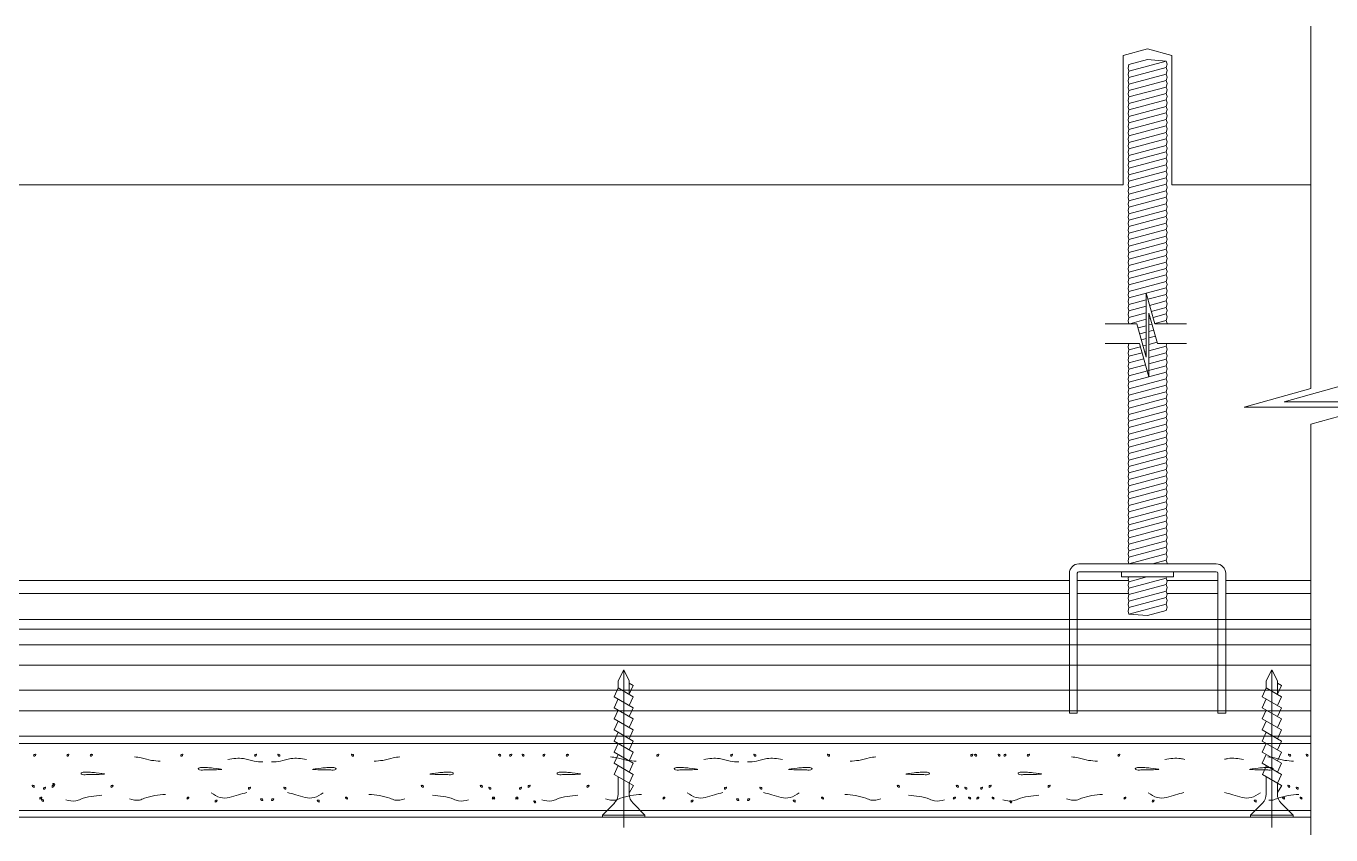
# Model space of a CAD drawing. Header units: millimetres. Extents: x 3383 to 4292, y 1469 to 1637.
# Drawn here: x 3484.3551 to 3484.5564, y 1569.9762 to 1570.101 of the extents above; entities that cross this region are included whole.
import ezdxf

# ---------------------------------------------------------------- set-up
doc = ezdxf.new("R2010")
doc.units = ezdxf.units.MM
doc.header["$LTSCALE"] = 0.0035
doc.layers.get('0').update_dxf_attribs({"lineweight": 5})

# ---------------------------------------------------------------- blocks, each defined once
blk = doc.blocks.new('PM25')
for p, q in [((0.3, 3.28), (0, 3.28)), ((0, 3.28), (0, -3.28)), ((2.14, 1.44), (0.3, 3.28)), ((0.3, 3.28), (0.3, -3.28)), ((22.74, 0), (-1.6, 0)), ((3.55, 0.86), (6.24, 0.86)), ((6.59, 1.46), (4.88, -1.5)), ((7.95, 0.84), (6.59, 1.46)), ((8.31, 1.48), (6.6, -1.49)), ((10.02, 1.48), (8.31, -1.49)), ((9.67, 0.86), (8.31, 1.48)), ((11.74, 1.48), (10.02, -1.49)), ((11.38, 0.86), (10.02, 1.48)), ((13.45, 1.48), (11.74, -1.49)), ((13.09, 0.86), (11.74, 1.48)), ((15.16, 1.48), (13.45, -1.49)), ((14.8, 0.86), (13.45, 1.48)), ((16.87, 1.48), (15.16, -1.49)), ((16.51, 0.86), (15.16, 1.48)), ((18.58, 1.48), (16.87, -1.49)), ((18.23, 0.86), (16.87, 1.48)), ((19.94, 0.86), (18.58, 1.48)), ((19.94, 0.86), (18.58, -1.49)), ((19.94, 0.86), (21.03, 0.86)), ((22.74, 0), (21.03, 0.86)), ((22.74, 0), (21.03, -0.86)), ((2.14, -1.44), (0.3, -3.28)), ((5.25, -0.86), (3.55, -0.86)), ((4.88, -1.52), (3.81, -0.88)), ((6.6, -1.49), (5.25, -0.86)), ((8.31, -1.49), (6.96, -0.86)), ((10.02, -1.49), (8.68, -0.86)), ((11.74, -1.49), (10.39, -0.86)), ((13.45, -1.49), (12.1, -0.86)), ((15.16, -1.49), (13.81, -0.86)), ((16.87, -1.49), (15.53, -0.86)), ((18.58, -1.49), (17.24, -0.86)), ((21.03, -0.86), (18.95, -0.86)), ((20.3, -1.49), (18.95, -0.86)), ((20.66, -0.86), (20.3, -1.49)), ((0.3, -3.28), (0, -3.28))]:
    blk.add_line(p, q)
for centre, start, end in [((3.55, 2.86), 225, 270), ((3.55, -2.86), 90, 135)]:
    blk.add_arc(centre, 2, start, end)

msp = doc.modelspace()

# ---------------------------------------------------------------- linework, layer by layer
for p, q in [((3484.55329, 1570.0451), (3484.55329, 1570.10102)), ((3484.52433, 1570.0965), (3484.52808, 1570.09751)), ((3484.52433, 1570.0965), (3484.52433, 1570.07652)), ((3484.53183, 1570.0965), (3484.52808, 1570.09751)), ((3484.53183, 1570.0965), (3484.53183, 1570.07652)), ((3484.52521, 1570.09508), (3484.52508, 1570.09455)), ((3484.52508, 1570.09455), (3484.52521, 1570.09408)), ((3484.52521, 1570.09508), (3484.52808, 1570.09585)), ((3484.52521, 1570.09408), (3484.53095, 1570.09562)), ((3484.52521, 1570.09308), (3484.53095, 1570.09462)), ((3484.53095, 1570.09562), (3484.52808, 1570.09585)), ((3484.53108, 1570.09516), (3484.53095, 1570.09562)), ((3484.53095, 1570.09462), (3484.53108, 1570.09516)), ((3484.53108, 1570.09416), (3484.53095, 1570.09462)), ((3484.52521, 1570.09408), (3484.52508, 1570.09355)), ((3484.52508, 1570.09355), (3484.52521, 1570.09308)), ((3484.52521, 1570.09308), (3484.52508, 1570.09255)), ((3484.52508, 1570.09255), (3484.52521, 1570.09208)), ((3484.52521, 1570.09208), (3484.53095, 1570.09362)), ((3484.52521, 1570.09108), (3484.53095, 1570.09262)), ((3484.53095, 1570.09362), (3484.53108, 1570.09416)), ((3484.53108, 1570.09316), (3484.53095, 1570.09362)), ((3484.53095, 1570.09262), (3484.53108, 1570.09316)), ((3484.53108, 1570.09216), (3484.53095, 1570.09262)), ((3484.52521, 1570.09208), (3484.52508, 1570.09155)), ((3484.52508, 1570.09155), (3484.52521, 1570.09108)), ((3484.52521, 1570.09108), (3484.52508, 1570.09055)), ((3484.52508, 1570.09055), (3484.52521, 1570.09008)), ((3484.52521, 1570.09008), (3484.53095, 1570.09162)), ((3484.52521, 1570.08908), (3484.53095, 1570.09062)), ((3484.53095, 1570.09162), (3484.53108, 1570.09216)), ((3484.53108, 1570.09116), (3484.53095, 1570.09162)), ((3484.53095, 1570.09062), (3484.53108, 1570.09116)), ((3484.53108, 1570.09016), (3484.53095, 1570.09062)), ((3484.52521, 1570.09008), (3484.52508, 1570.08955)), ((3484.52508, 1570.08955), (3484.52521, 1570.08908)), ((3484.52521, 1570.08908), (3484.52508, 1570.08855)), ((3484.52508, 1570.08855), (3484.52521, 1570.08808)), ((3484.52521, 1570.08808), (3484.53095, 1570.08962)), ((3484.52521, 1570.08708), (3484.53095, 1570.08862)), ((3484.53095, 1570.08962), (3484.53108, 1570.09016)), ((3484.53108, 1570.08916), (3484.53095, 1570.08962)), ((3484.53095, 1570.08862), (3484.53108, 1570.08916)), ((3484.53108, 1570.08816), (3484.53095, 1570.08862)), ((3484.52521, 1570.08808), (3484.52508, 1570.08755)), ((3484.52508, 1570.08755), (3484.52521, 1570.08708)), ((3484.52521, 1570.08708), (3484.52508, 1570.08655)), ((3484.52508, 1570.08655), (3484.52521, 1570.08608)), ((3484.52521, 1570.08608), (3484.53095, 1570.08762)), ((3484.52521, 1570.08508), (3484.53095, 1570.08662)), ((3484.53095, 1570.08762), (3484.53108, 1570.08816)), ((3484.53108, 1570.08716), (3484.53095, 1570.08762)), ((3484.53095, 1570.08662), (3484.53108, 1570.08716)), ((3484.53108, 1570.08616), (3484.53095, 1570.08662)), ((3484.52521, 1570.08608), (3484.52508, 1570.08555)), ((3484.52508, 1570.08555), (3484.52521, 1570.08508)), ((3484.52521, 1570.08508), (3484.52508, 1570.08455)), ((3484.52508, 1570.08455), (3484.52521, 1570.08408)), ((3484.52521, 1570.08408), (3484.53095, 1570.08562)), ((3484.52521, 1570.08308), (3484.53095, 1570.08462)), ((3484.53095, 1570.08562), (3484.53108, 1570.08616)), ((3484.53108, 1570.08516), (3484.53095, 1570.08562)), ((3484.53095, 1570.08462), (3484.53108, 1570.08516)), ((3484.53108, 1570.08416), (3484.53095, 1570.08462)), ((3484.52521, 1570.08408), (3484.52508, 1570.08355)), ((3484.52508, 1570.08355), (3484.52521, 1570.08308)), ((3484.52521, 1570.08308), (3484.52508, 1570.08255)), ((3484.52508, 1570.08255), (3484.52521, 1570.08208)), ((3484.52521, 1570.08208), (3484.53095, 1570.08362)), ((3484.52521, 1570.08108), (3484.53095, 1570.08262)), ((3484.53095, 1570.08362), (3484.53108, 1570.08416)), ((3484.53108, 1570.08316), (3484.53095, 1570.08362)), ((3484.53095, 1570.08262), (3484.53108, 1570.08316)), ((3484.53108, 1570.08216), (3484.53095, 1570.08262)), ((3484.52521, 1570.08208), (3484.52508, 1570.08155)), ((3484.52508, 1570.08155), (3484.52521, 1570.08108)), ((3484.52521, 1570.08108), (3484.52508, 1570.08055)), ((3484.52508, 1570.08055), (3484.52521, 1570.08008)), ((3484.52521, 1570.08008), (3484.53095, 1570.08162)), ((3484.52521, 1570.07908), (3484.53095, 1570.08062)), ((3484.53095, 1570.08162), (3484.53108, 1570.08216)), ((3484.53108, 1570.08116), (3484.53095, 1570.08162)), ((3484.53095, 1570.08062), (3484.53108, 1570.08116)), ((3484.53108, 1570.08016), (3484.53095, 1570.08062)), ((3484.52521, 1570.08008), (3484.52508, 1570.07955)), ((3484.52508, 1570.07955), (3484.52521, 1570.07908)), ((3484.52521, 1570.07908), (3484.52508, 1570.07855)), ((3484.52508, 1570.07855), (3484.52521, 1570.07808)), ((3484.52521, 1570.07808), (3484.53095, 1570.07962)), ((3484.52521, 1570.07708), (3484.53095, 1570.07862)), ((3484.53095, 1570.07962), (3484.53108, 1570.08016)), ((3484.53108, 1570.07916), (3484.53095, 1570.07962)), ((3484.53095, 1570.07862), (3484.53108, 1570.07916)), ((3484.53108, 1570.07816), (3484.53095, 1570.07862)), ((3484.52433, 1570.07652), (3484.33183, 1570.07652)), ((3484.52521, 1570.07808), (3484.52508, 1570.07755)), ((3484.52508, 1570.07755), (3484.52521, 1570.07708)), ((3484.52521, 1570.07708), (3484.52508, 1570.07655)), ((3484.52508, 1570.07655), (3484.52521, 1570.07608)), ((3484.52521, 1570.07608), (3484.53095, 1570.07762)), ((3484.52521, 1570.07508), (3484.53095, 1570.07662)), ((3484.53095, 1570.07762), (3484.53108, 1570.07816)), ((3484.53108, 1570.07716), (3484.53095, 1570.07762)), ((3484.53095, 1570.07662), (3484.53108, 1570.07716)), ((3484.53108, 1570.07616), (3484.53095, 1570.07662)), ((3484.55329, 1570.07652), (3484.53183, 1570.07652)), ((3484.52521, 1570.07608), (3484.52508, 1570.07555)), ((3484.52508, 1570.07555), (3484.52521, 1570.07508)), ((3484.52521, 1570.07508), (3484.52508, 1570.07455)), ((3484.52508, 1570.07455), (3484.52521, 1570.07408)), ((3484.52521, 1570.07408), (3484.53095, 1570.07562)), ((3484.52521, 1570.07308), (3484.53095, 1570.07462)), ((3484.53095, 1570.07562), (3484.53108, 1570.07616)), ((3484.53108, 1570.07516), (3484.53095, 1570.07562)), ((3484.53095, 1570.07462), (3484.53108, 1570.07516)), ((3484.53108, 1570.07416), (3484.53095, 1570.07462)), ((3484.52521, 1570.07408), (3484.52508, 1570.07355)), ((3484.52508, 1570.07355), (3484.52521, 1570.07308)), ((3484.52521, 1570.07308), (3484.52508, 1570.07255)), ((3484.52508, 1570.07255), (3484.52521, 1570.07208)), ((3484.52521, 1570.07208), (3484.53095, 1570.07362)), ((3484.52521, 1570.07108), (3484.53095, 1570.07262)), ((3484.53095, 1570.07362), (3484.53108, 1570.07416)), ((3484.53108, 1570.07316), (3484.53095, 1570.07362)), ((3484.53095, 1570.07262), (3484.53108, 1570.07316)), ((3484.53108, 1570.07216), (3484.53095, 1570.07262)), ((3484.53095, 1570.07162), (3484.53108, 1570.07216)), ((3484.52521, 1570.07208), (3484.52508, 1570.07155)), ((3484.52508, 1570.07155), (3484.52521, 1570.07108)), ((3484.52521, 1570.07108), (3484.52508, 1570.07055)), ((3484.52508, 1570.07055), (3484.52521, 1570.07008)), ((3484.52521, 1570.07008), (3484.53095, 1570.07162)), ((3484.52521, 1570.06908), (3484.53095, 1570.07062)), ((3484.53108, 1570.07116), (3484.53095, 1570.07162)), ((3484.53095, 1570.07062), (3484.53108, 1570.07116)), ((3484.53108, 1570.07016), (3484.53095, 1570.07062)), ((3484.53095, 1570.06962), (3484.53108, 1570.07016)), ((3484.52521, 1570.07008), (3484.52508, 1570.06955)), ((3484.52508, 1570.06955), (3484.52521, 1570.06908)), ((3484.52521, 1570.06908), (3484.52508, 1570.06855)), ((3484.52508, 1570.06855), (3484.52521, 1570.06808)), ((3484.52521, 1570.06808), (3484.53095, 1570.06962)), ((3484.52521, 1570.06708), (3484.53095, 1570.06862)), ((3484.53108, 1570.06916), (3484.53095, 1570.06962)), ((3484.53095, 1570.06862), (3484.53108, 1570.06916)), ((3484.53108, 1570.06816), (3484.53095, 1570.06862)), ((3484.53095, 1570.06762), (3484.53108, 1570.06816)), ((3484.52521, 1570.06808), (3484.52508, 1570.06755)), ((3484.52508, 1570.06755), (3484.52521, 1570.06708)), ((3484.52521, 1570.06708), (3484.52508, 1570.06655)), ((3484.52508, 1570.06655), (3484.52521, 1570.06608)), ((3484.52521, 1570.06608), (3484.53095, 1570.06762)), ((3484.52521, 1570.06508), (3484.53095, 1570.06662)), ((3484.53108, 1570.06716), (3484.53095, 1570.06762)), ((3484.53095, 1570.06662), (3484.53108, 1570.06716)), ((3484.53108, 1570.06616), (3484.53095, 1570.06662)), ((3484.53095, 1570.06562), (3484.53108, 1570.06616)), ((3484.52521, 1570.06608), (3484.52508, 1570.06555)), ((3484.52508, 1570.06555), (3484.52521, 1570.06508)), ((3484.52521, 1570.06508), (3484.52508, 1570.06455)), ((3484.52508, 1570.06455), (3484.52521, 1570.06408)), ((3484.52521, 1570.06408), (3484.53095, 1570.06562)), ((3484.52521, 1570.06308), (3484.53095, 1570.06462)), ((3484.53108, 1570.06516), (3484.53095, 1570.06562)), ((3484.53095, 1570.06462), (3484.53108, 1570.06516)), ((3484.53108, 1570.06416), (3484.53095, 1570.06462)), ((3484.53095, 1570.06362), (3484.53108, 1570.06416)), ((3484.52521, 1570.06408), (3484.52508, 1570.06355)), ((3484.52508, 1570.06355), (3484.52521, 1570.06308)), ((3484.52521, 1570.06308), (3484.52508, 1570.06255)), ((3484.52508, 1570.06255), (3484.52521, 1570.06208)), ((3484.52521, 1570.06208), (3484.53095, 1570.06362)), ((3484.52521, 1570.06108), (3484.53095, 1570.06262)), ((3484.53108, 1570.06316), (3484.53095, 1570.06362)), ((3484.53095, 1570.06262), (3484.53108, 1570.06316)), ((3484.53108, 1570.06216), (3484.53095, 1570.06262)), ((3484.53095, 1570.06162), (3484.53108, 1570.06216)), ((3484.52521, 1570.06208), (3484.52508, 1570.06155)), ((3484.52508, 1570.06155), (3484.52521, 1570.06108)), ((3484.52521, 1570.06108), (3484.52508, 1570.06055)), ((3484.52508, 1570.06055), (3484.52521, 1570.06008)), ((3484.52521, 1570.06008), (3484.52508, 1570.05955)), ((3484.52521, 1570.06008), (3484.53095, 1570.06162)), ((3484.52521, 1570.05908), (3484.53095, 1570.06062)), ((3484.53108, 1570.06116), (3484.53095, 1570.06162)), ((3484.53095, 1570.06062), (3484.53108, 1570.06116)), ((3484.53108, 1570.06016), (3484.53095, 1570.06062)), ((3484.53095, 1570.05962), (3484.53108, 1570.06016)), ((3484.52508, 1570.05955), (3484.52521, 1570.05908)), ((3484.52521, 1570.05908), (3484.52508, 1570.05855)), ((3484.52508, 1570.05855), (3484.52521, 1570.05808)), ((3484.52521, 1570.05808), (3484.52508, 1570.05755)), ((3484.52521, 1570.05808), (3484.52788, 1570.0588)), ((3484.52788, 1570.04996), (3484.52788, 1570.05982)), ((3484.52788, 1570.05982), (3484.52919, 1570.05511)), ((3484.52814, 1570.05887), (3484.53095, 1570.05962)), ((3484.5284, 1570.05794), (3484.53095, 1570.05862)), ((3484.53108, 1570.05916), (3484.53095, 1570.05962)), ((3484.53095, 1570.05862), (3484.53108, 1570.05916)), ((3484.53108, 1570.05816), (3484.53095, 1570.05862)), ((3484.53095, 1570.05762), (3484.53108, 1570.05816)), ((3484.52508, 1570.05755), (3484.52521, 1570.05708)), ((3484.52521, 1570.05708), (3484.52508, 1570.05655)), ((3484.52508, 1570.05655), (3484.52521, 1570.05608)), ((3484.52521, 1570.05608), (3484.52508, 1570.05555)), ((3484.52521, 1570.05708), (3484.52788, 1570.0578)), ((3484.52521, 1570.05608), (3484.52788, 1570.0568)), ((3484.52828, 1570.04689), (3484.52828, 1570.05675)), ((3484.52828, 1570.05675), (3484.5296, 1570.05204)), ((3484.52866, 1570.05701), (3484.53095, 1570.05762)), ((3484.52892, 1570.05608), (3484.53095, 1570.05662)), ((3484.53108, 1570.05716), (3484.53095, 1570.05762)), ((3484.53095, 1570.05662), (3484.53108, 1570.05716)), ((3484.53108, 1570.05616), (3484.53095, 1570.05662)), ((3484.53095, 1570.05562), (3484.53108, 1570.05616)), ((3484.52644, 1570.05511), (3484.52152, 1570.05511)), ((3484.52508, 1570.05555), (3484.5252, 1570.05511)), ((3484.52532, 1570.05511), (3484.52788, 1570.0558)), ((3484.52644, 1570.05511), (3484.52788, 1570.04996)), ((3484.52662, 1570.05446), (3484.52788, 1570.0548)), ((3484.52828, 1570.05591), (3484.5285, 1570.05597)), ((3484.52828, 1570.05491), (3484.52876, 1570.05504)), ((3484.52828, 1570.05391), (3484.52902, 1570.0541)), ((3484.52918, 1570.05515), (3484.53095, 1570.05562)), ((3484.53411, 1570.05511), (3484.52919, 1570.05511)), ((3484.53108, 1570.05516), (3484.53095, 1570.05562)), ((3484.53107, 1570.05511), (3484.53108, 1570.05516)), ((3484.52684, 1570.05204), (3484.52152, 1570.05204)), ((3484.5252, 1570.05204), (3484.52508, 1570.05155)), ((3484.52684, 1570.05204), (3484.52828, 1570.04689)), ((3484.52688, 1570.05353), (3484.52788, 1570.0538)), ((3484.52714, 1570.0526), (3484.52788, 1570.0528)), ((3484.52828, 1570.05291), (3484.52928, 1570.05317)), ((3484.52828, 1570.05191), (3484.52954, 1570.05224)), ((3484.53411, 1570.05204), (3484.5296, 1570.05204)), ((3484.53095, 1570.05162), (3484.53105, 1570.05204)), ((3484.52508, 1570.05155), (3484.52521, 1570.05108)), ((3484.52521, 1570.05108), (3484.52508, 1570.05055)), ((3484.52508, 1570.05055), (3484.52521, 1570.05008)), ((3484.52521, 1570.05008), (3484.52508, 1570.04955)), ((3484.52521, 1570.05108), (3484.52698, 1570.05156)), ((3484.52521, 1570.05008), (3484.52724, 1570.05063)), ((3484.5274, 1570.05167), (3484.52788, 1570.0518)), ((3484.52766, 1570.05074), (3484.52788, 1570.0508)), ((3484.52828, 1570.05091), (3484.53095, 1570.05162)), ((3484.52828, 1570.04991), (3484.53095, 1570.05062)), ((3484.53108, 1570.05116), (3484.53095, 1570.05162)), ((3484.53095, 1570.05062), (3484.53108, 1570.05116)), ((3484.53108, 1570.05016), (3484.53095, 1570.05062)), ((3484.53095, 1570.04962), (3484.53108, 1570.05016)), ((3484.52508, 1570.04955), (3484.52521, 1570.04908)), ((3484.52521, 1570.04908), (3484.52508, 1570.04855)), ((3484.52508, 1570.04855), (3484.52521, 1570.04808)), ((3484.52521, 1570.04808), (3484.52508, 1570.04755)), ((3484.52521, 1570.04908), (3484.5275, 1570.0497)), ((3484.52521, 1570.04808), (3484.52776, 1570.04877)), ((3484.52521, 1570.04708), (3484.53095, 1570.04862)), ((3484.52828, 1570.04891), (3484.53095, 1570.04962)), ((3484.53108, 1570.04916), (3484.53095, 1570.04962)), ((3484.53095, 1570.04862), (3484.53108, 1570.04916)), ((3484.53108, 1570.04816), (3484.53095, 1570.04862)), ((3484.53095, 1570.04762), (3484.53108, 1570.04816)), ((3484.52508, 1570.04755), (3484.52521, 1570.04708)), ((3484.52521, 1570.04708), (3484.52508, 1570.04655)), ((3484.52508, 1570.04655), (3484.52521, 1570.04608)), ((3484.52521, 1570.04608), (3484.52508, 1570.04555)), ((3484.52521, 1570.04608), (3484.53095, 1570.04762)), ((3484.52521, 1570.04508), (3484.53095, 1570.04662)), ((3484.53108, 1570.04716), (3484.53095, 1570.04762)), ((3484.53095, 1570.04662), (3484.53108, 1570.04716)), ((3484.53108, 1570.04616), (3484.53095, 1570.04662)), ((3484.53095, 1570.04562), (3484.53108, 1570.04616)), ((3484.52508, 1570.04555), (3484.52521, 1570.04508)), ((3484.52521, 1570.04508), (3484.52508, 1570.04455)), ((3484.52508, 1570.04455), (3484.52521, 1570.04408)), ((3484.52521, 1570.04408), (3484.52508, 1570.04355)), ((3484.52521, 1570.04408), (3484.53095, 1570.04562)), ((3484.52521, 1570.04308), (3484.53095, 1570.04462)), ((3484.53108, 1570.04516), (3484.53095, 1570.04562)), ((3484.53095, 1570.04462), (3484.53108, 1570.04516)), ((3484.53108, 1570.04416), (3484.53095, 1570.04462)), ((3484.53095, 1570.04362), (3484.53108, 1570.04416)), ((3484.55329, 1570.0451), (3484.54299, 1570.04222)), ((3484.55944, 1570.04592), (3484.54914, 1570.04303)), ((3484.52508, 1570.04355), (3484.52521, 1570.04308)), ((3484.52521, 1570.04308), (3484.52508, 1570.04255)), ((3484.52508, 1570.04255), (3484.52521, 1570.04208)), ((3484.52521, 1570.04208), (3484.52508, 1570.04155)), ((3484.52521, 1570.04208), (3484.53095, 1570.04362)), ((3484.52521, 1570.04108), (3484.53095, 1570.04262)), ((3484.53108, 1570.04316), (3484.53095, 1570.04362)), ((3484.53095, 1570.04262), (3484.53108, 1570.04316)), ((3484.53108, 1570.04216), (3484.53095, 1570.04262)), ((3484.53095, 1570.04162), (3484.53108, 1570.04216)), ((3484.54299, 1570.04222), (3484.56271, 1570.04222)), ((3484.54914, 1570.04303), (3484.56886, 1570.04303)), ((3484.56271, 1570.04222), (3484.55329, 1570.03959)), ((3484.52508, 1570.04155), (3484.52521, 1570.04108)), ((3484.52521, 1570.04108), (3484.52508, 1570.04055)), ((3484.52508, 1570.04055), (3484.52521, 1570.04008)), ((3484.52521, 1570.04008), (3484.52508, 1570.03955)), ((3484.52521, 1570.04008), (3484.53095, 1570.04162)), ((3484.52521, 1570.03908), (3484.53095, 1570.04062)), ((3484.53108, 1570.04116), (3484.53095, 1570.04162)), ((3484.53095, 1570.04062), (3484.53108, 1570.04116)), ((3484.53108, 1570.04016), (3484.53095, 1570.04062)), ((3484.53095, 1570.03962), (3484.53108, 1570.04016)), ((3484.52508, 1570.03955), (3484.52521, 1570.03908)), ((3484.52521, 1570.03908), (3484.52508, 1570.03855)), ((3484.52508, 1570.03855), (3484.52521, 1570.03808)), ((3484.52521, 1570.03808), (3484.52508, 1570.03755)), ((3484.52521, 1570.03808), (3484.53095, 1570.03962)), ((3484.52521, 1570.03708), (3484.53095, 1570.03862)), ((3484.53108, 1570.03916), (3484.53095, 1570.03962)), ((3484.53095, 1570.03862), (3484.53108, 1570.03916)), ((3484.53108, 1570.03816), (3484.53095, 1570.03862)), ((3484.53095, 1570.03762), (3484.53108, 1570.03816)), ((3484.55329, 1569.97625), (3484.55329, 1570.03959)), ((3484.52508, 1570.03755), (3484.52521, 1570.03708)), ((3484.52521, 1570.03708), (3484.52508, 1570.03655)), ((3484.52508, 1570.03655), (3484.52521, 1570.03608)), ((3484.52521, 1570.03608), (3484.52508, 1570.03555)), ((3484.52521, 1570.03608), (3484.53095, 1570.03762)), ((3484.52521, 1570.03508), (3484.53095, 1570.03662)), ((3484.53108, 1570.03716), (3484.53095, 1570.03762)), ((3484.53095, 1570.03662), (3484.53108, 1570.03716)), ((3484.53108, 1570.03616), (3484.53095, 1570.03662)), ((3484.53095, 1570.03562), (3484.53108, 1570.03616)), ((3484.52508, 1570.03555), (3484.52521, 1570.03508)), ((3484.52521, 1570.03508), (3484.52508, 1570.03455)), ((3484.52508, 1570.03455), (3484.52521, 1570.03408)), ((3484.52521, 1570.03408), (3484.52508, 1570.03355)), ((3484.52521, 1570.03408), (3484.53095, 1570.03562)), ((3484.52521, 1570.03308), (3484.53095, 1570.03462)), ((3484.53108, 1570.03516), (3484.53095, 1570.03562)), ((3484.53095, 1570.03462), (3484.53108, 1570.03516)), ((3484.53108, 1570.03416), (3484.53095, 1570.03462)), ((3484.53095, 1570.03362), (3484.53108, 1570.03416)), ((3484.52508, 1570.03355), (3484.52521, 1570.03308)), ((3484.52521, 1570.03308), (3484.52508, 1570.03255)), ((3484.52508, 1570.03255), (3484.52521, 1570.03208)), ((3484.52521, 1570.03208), (3484.52508, 1570.03155)), ((3484.52521, 1570.03208), (3484.53095, 1570.03362)), ((3484.52521, 1570.03108), (3484.53095, 1570.03262)), ((3484.53108, 1570.03316), (3484.53095, 1570.03362)), ((3484.53095, 1570.03262), (3484.53108, 1570.03316)), ((3484.53108, 1570.03216), (3484.53095, 1570.03262)), ((3484.53095, 1570.03162), (3484.53108, 1570.03216)), ((3484.52508, 1570.03155), (3484.52521, 1570.03108)), ((3484.52521, 1570.03108), (3484.52508, 1570.03055)), ((3484.52508, 1570.03055), (3484.52521, 1570.03008)), ((3484.52521, 1570.03008), (3484.52508, 1570.02955)), ((3484.52521, 1570.03008), (3484.53095, 1570.03162)), ((3484.52521, 1570.02908), (3484.53095, 1570.03062)), ((3484.53108, 1570.03116), (3484.53095, 1570.03162)), ((3484.53095, 1570.03062), (3484.53108, 1570.03116)), ((3484.53108, 1570.03016), (3484.53095, 1570.03062)), ((3484.53095, 1570.02962), (3484.53108, 1570.03016)), ((3484.52508, 1570.02955), (3484.52521, 1570.02908)), ((3484.52521, 1570.02908), (3484.52508, 1570.02855)), ((3484.52508, 1570.02855), (3484.52521, 1570.02808)), ((3484.52521, 1570.02808), (3484.52508, 1570.02755)), ((3484.52521, 1570.02808), (3484.53095, 1570.02962)), ((3484.52521, 1570.02708), (3484.53095, 1570.02862)), ((3484.53108, 1570.02916), (3484.53095, 1570.02962)), ((3484.53095, 1570.02862), (3484.53108, 1570.02916)), ((3484.53108, 1570.02816), (3484.53095, 1570.02862)), ((3484.53095, 1570.02762), (3484.53108, 1570.02816)), ((3484.52508, 1570.02755), (3484.52521, 1570.02708)), ((3484.52521, 1570.02708), (3484.52508, 1570.02655)), ((3484.52508, 1570.02655), (3484.52521, 1570.02608)), ((3484.52521, 1570.02608), (3484.52508, 1570.02555)), ((3484.52521, 1570.02608), (3484.53095, 1570.02762)), ((3484.52521, 1570.02508), (3484.53095, 1570.02662)), ((3484.53108, 1570.02716), (3484.53095, 1570.02762)), ((3484.53095, 1570.02662), (3484.53108, 1570.02716)), ((3484.53108, 1570.02616), (3484.53095, 1570.02662)), ((3484.53095, 1570.02562), (3484.53108, 1570.02616)), ((3484.52508, 1570.02555), (3484.52521, 1570.02508)), ((3484.52521, 1570.02508), (3484.52508, 1570.02455)), ((3484.52508, 1570.02455), (3484.52521, 1570.02408)), ((3484.52521, 1570.02408), (3484.52508, 1570.02355)), ((3484.52521, 1570.02408), (3484.53095, 1570.02562)), ((3484.52521, 1570.02308), (3484.53095, 1570.02462)), ((3484.53108, 1570.02516), (3484.53095, 1570.02562)), ((3484.53095, 1570.02462), (3484.53108, 1570.02516)), ((3484.53108, 1570.02416), (3484.53095, 1570.02462)), ((3484.53095, 1570.02362), (3484.53108, 1570.02416)), ((3484.52508, 1570.02355), (3484.52521, 1570.02308)), ((3484.52521, 1570.02308), (3484.52508, 1570.02255)), ((3484.52508, 1570.02255), (3484.52521, 1570.02208)), ((3484.52521, 1570.02208), (3484.52508, 1570.02155)), ((3484.52521, 1570.02208), (3484.53095, 1570.02362)), ((3484.52521, 1570.02108), (3484.53095, 1570.02262)), ((3484.53108, 1570.02316), (3484.53095, 1570.02362)), ((3484.53095, 1570.02262), (3484.53108, 1570.02316)), ((3484.53108, 1570.02216), (3484.53095, 1570.02262)), ((3484.53095, 1570.02162), (3484.53108, 1570.02216)), ((3484.52508, 1570.02155), (3484.52521, 1570.02108)), ((3484.52521, 1570.02108), (3484.52508, 1570.02055)), ((3484.52508, 1570.02055), (3484.52521, 1570.02008)), ((3484.52521, 1570.02008), (3484.52508, 1570.01955)), ((3484.52521, 1570.02008), (3484.53095, 1570.02162)), ((3484.52521, 1570.01908), (3484.53095, 1570.02062)), ((3484.53108, 1570.02116), (3484.53095, 1570.02162)), ((3484.53095, 1570.02062), (3484.53108, 1570.02116)), ((3484.53108, 1570.02016), (3484.53095, 1570.02062)), ((3484.53095, 1570.01962), (3484.53108, 1570.02016)), ((3484.53868, 1570.01805), (3484.51748, 1570.01805)), ((3484.52508, 1570.01955), (3484.52521, 1570.01908)), ((3484.52521, 1570.01908), (3484.52508, 1570.01855)), ((3484.52508, 1570.01855), (3484.52521, 1570.01808)), ((3484.52521, 1570.01808), (3484.5252, 1570.01805)), ((3484.52521, 1570.01808), (3484.53095, 1570.01962)), ((3484.52883, 1570.01805), (3484.53095, 1570.01862)), ((3484.53108, 1570.01916), (3484.53095, 1570.01962)), ((3484.53095, 1570.01862), (3484.53108, 1570.01916)), ((3484.53108, 1570.01816), (3484.53095, 1570.01862)), ((3484.53106, 1570.01805), (3484.53108, 1570.01816)), ((3484.51603, 1570.0166), (3484.51603, 1570.00949)), ((3484.51723, 1570.00949), (3484.51723, 1570.0166)), ((3484.51748, 1570.01685), (3484.53868, 1570.01685)), ((3484.52408, 1570.01685), (3484.52408, 1570.01605)), ((3484.52515, 1570.01605), (3484.52508, 1570.01578)), ((3484.52797, 1570.01605), (3484.52521, 1570.01531)), ((3484.53095, 1570.01585), (3484.52521, 1570.01431)), ((3484.53095, 1570.01585), (3484.531, 1570.01605)), ((3484.53108, 1570.01539), (3484.53095, 1570.01585)), ((3484.53208, 1570.01685), (3484.53208, 1570.01605)), ((3484.53893, 1570.0166), (3484.53893, 1570.00949)), ((3484.54013, 1570.00949), (3484.54013, 1570.0166)), ((3484.34013, 1570.01549), (3484.51603, 1570.01549)), ((3484.51723, 1570.01549), (3484.52516, 1570.01549)), ((3484.52508, 1570.01578), (3484.52521, 1570.01531)), ((3484.52521, 1570.01531), (3484.52508, 1570.01478)), ((3484.52508, 1570.01478), (3484.52521, 1570.01431)), ((3484.52521, 1570.01431), (3484.52508, 1570.01378)), ((3484.52508, 1570.01378), (3484.52521, 1570.01331)), ((3484.53095, 1570.01485), (3484.52521, 1570.01331)), ((3484.53095, 1570.01385), (3484.52521, 1570.01231)), ((3484.53095, 1570.01485), (3484.53108, 1570.01539)), ((3484.53108, 1570.01439), (3484.53095, 1570.01485)), ((3484.53095, 1570.01385), (3484.53108, 1570.01439)), ((3484.53108, 1570.01339), (3484.53095, 1570.01385)), ((3484.53105, 1570.01549), (3484.53893, 1570.01549)), ((3484.54013, 1570.01549), (3484.55329, 1570.01549)), ((3484.34013, 1570.01349), (3484.51603, 1570.01349)), ((3484.51723, 1570.01349), (3484.52516, 1570.01349)), ((3484.52521, 1570.01331), (3484.52508, 1570.01278)), ((3484.52508, 1570.01278), (3484.52521, 1570.01231)), ((3484.52521, 1570.01231), (3484.52508, 1570.01178)), ((3484.52508, 1570.01178), (3484.52521, 1570.01131)), ((3484.53095, 1570.01285), (3484.52521, 1570.01131)), ((3484.53095, 1570.01185), (3484.52521, 1570.01031)), ((3484.53095, 1570.01285), (3484.53108, 1570.01339)), ((3484.53108, 1570.01239), (3484.53095, 1570.01285)), ((3484.53095, 1570.01185), (3484.53108, 1570.01239)), ((3484.53108, 1570.01139), (3484.53095, 1570.01185)), ((3484.53105, 1570.01349), (3484.53893, 1570.01349)), ((3484.54013, 1570.01349), (3484.55329, 1570.01349)), ((3484.52521, 1570.01131), (3484.52508, 1570.01078)), ((3484.52508, 1570.01078), (3484.52521, 1570.01031)), ((3484.52521, 1570.01031), (3484.52808, 1570.01008)), ((3484.53095, 1570.01085), (3484.52808, 1570.01008)), ((3484.53095, 1570.01085), (3484.53108, 1570.01139)), ((3484.55329, 1570.00949), (3484.26732, 1570.00949)), ((3484.26732, 1570.00796), (3484.55329, 1570.00796)), ((3484.51603, 1570.00949), (3484.51603, 1569.99505)), ((3484.51723, 1569.99505), (3484.51723, 1570.00949)), ((3484.53893, 1570.00949), (3484.53893, 1569.99505)), ((3484.54013, 1569.99505), (3484.54013, 1570.00949)), ((3484.26732, 1570.00557), (3484.55329, 1570.00557)), ((3484.26732, 1570.00241), (3484.55329, 1570.00241)), ((3484.26732, 1569.99857), (3484.55329, 1569.99857)), ((3484.26732, 1569.99541), (3484.55329, 1569.99541)), ((3484.51603, 1569.99505), (3484.51723, 1569.99505)), ((3484.53893, 1569.99505), (3484.54013, 1569.99505)), ((3484.25632, 1569.99033), (3484.55329, 1569.99033)), ((3484.25632, 1569.98002), (3484.55329, 1569.98002)), ((3484.25632, 1569.97899), (3484.55329, 1569.97899))]:
    msp.add_line(p, q)
at = {"flags": 128}
msp.add_lwpolyline([(3484.53208, 1570.01605), (3484.52408, 1570.01605)], dxfattribs=at)
msp.add_lwpolyline([(3484.55329, 1569.99149), (3484.25532, 1569.99149)])
for centre, radius, start, end in [((3484.51748, 1570.0166), 0.00145, 90, 180), ((3484.53868, 1570.0166), 0.00145, 0, 90), ((3484.51748, 1570.0166), 0.00025, 90, 180), ((3484.53868, 1570.0166), 0.00025, 0, 90)]:
    msp.add_arc(centre, radius, start, end)
for points, start_tangent, end_tangent in [([(3484.3565, 1569.98852), (3484.35625, 1569.98838), (3484.35625, 1569.9886), (3484.3564, 1569.98867), (3484.35654, 1569.98867), (3484.3565, 1569.98852)], (-0.765457, -0.643487), (-0.765457, -0.643487)), ([(3484.36161, 1569.98852), (3484.36137, 1569.98838), (3484.36137, 1569.9886), (3484.36151, 1569.98867), (3484.36166, 1569.98867), (3484.36161, 1569.98852)], (-0.765457, -0.643487), (-0.765457, -0.643487)), ([(3484.36523, 1569.98852), (3484.36499, 1569.98838), (3484.36499, 1569.9886), (3484.36513, 1569.98867), (3484.36528, 1569.98867), (3484.36523, 1569.98852)], (-0.765457, -0.643487), (-0.765457, -0.643487)), ([(3484.37919, 1569.98852), (3484.37895, 1569.98838), (3484.37895, 1569.9886), (3484.3791, 1569.98867), (3484.37924, 1569.98867), (3484.37919, 1569.98852)], (-0.765457, -0.643487), (-0.765457, -0.643487)), ([(3484.39057, 1569.98852), (3484.39033, 1569.98838), (3484.39033, 1569.9886), (3484.39047, 1569.98867), (3484.39062, 1569.98867), (3484.39057, 1569.98852)], (-0.765457, -0.643487), (-0.765457, -0.643487)), ([(3484.39393, 1569.98852), (3484.39418, 1569.98838), (3484.39418, 1569.9886), (3484.39403, 1569.98867), (3484.39388, 1569.98867), (3484.39393, 1569.98852)], (0.765457, -0.643487), (0.765457, -0.643487)), ([(3484.40531, 1569.98852), (3484.40555, 1569.98838), (3484.40555, 1569.9886), (3484.40541, 1569.98867), (3484.40526, 1569.98867), (3484.40531, 1569.98852)], (0.765457, -0.643487), (0.765457, -0.643487)), ([(3484.42801, 1569.98852), (3484.42825, 1569.98838), (3484.42825, 1569.9886), (3484.4281, 1569.98867), (3484.42796, 1569.98867), (3484.42801, 1569.98852)], (0.765457, -0.643487), (0.765457, -0.643487)), ([(3484.42994, 1569.98852), (3484.42969, 1569.98838), (3484.42969, 1569.9886), (3484.42984, 1569.98867), (3484.42999, 1569.98867), (3484.42994, 1569.98852)], (-0.765457, -0.643487), (-0.765457, -0.643487)), ([(3484.43162, 1569.98852), (3484.43187, 1569.98838), (3484.43187, 1569.9886), (3484.43172, 1569.98867), (3484.43158, 1569.98867), (3484.43162, 1569.98852)], (0.765457, -0.643487), (0.765457, -0.643487)), ([(3484.43505, 1569.98852), (3484.43481, 1569.98838), (3484.43481, 1569.9886), (3484.43495, 1569.98867), (3484.4351, 1569.98867), (3484.43505, 1569.98852)], (-0.765457, -0.643487), (-0.765457, -0.643487)), ([(3484.43867, 1569.98852), (3484.43843, 1569.98838), (3484.43843, 1569.9886), (3484.43857, 1569.98867), (3484.43872, 1569.98867), (3484.43867, 1569.98852)], (-0.765457, -0.643487), (-0.765457, -0.643487)), ([(3484.45264, 1569.98852), (3484.45239, 1569.98838), (3484.45239, 1569.9886), (3484.45254, 1569.98867), (3484.45268, 1569.98867), (3484.45264, 1569.98852)], (-0.765457, -0.643487), (-0.765457, -0.643487)), ([(3484.46401, 1569.98852), (3484.46377, 1569.98838), (3484.46377, 1569.9886), (3484.46391, 1569.98867), (3484.46406, 1569.98867), (3484.46401, 1569.98852)], (-0.765457, -0.643487), (-0.765457, -0.643487)), ([(3484.46737, 1569.98852), (3484.46762, 1569.98838), (3484.46762, 1569.9886), (3484.46747, 1569.98867), (3484.46732, 1569.98867), (3484.46737, 1569.98852)], (0.765457, -0.643487), (0.765457, -0.643487)), ([(3484.47875, 1569.98852), (3484.47899, 1569.98838), (3484.47899, 1569.9886), (3484.47885, 1569.98867), (3484.4787, 1569.98867), (3484.47875, 1569.98852)], (0.765457, -0.643487), (0.765457, -0.643487)), ([(3484.50107, 1569.98852), (3484.50083, 1569.98838), (3484.50083, 1569.9886), (3484.50097, 1569.98867), (3484.50112, 1569.98867), (3484.50107, 1569.98852)], (-0.765457, -0.643487), (-0.765457, -0.643487)), ([(3484.50145, 1569.98852), (3484.50169, 1569.98838), (3484.50169, 1569.9886), (3484.50154, 1569.98867), (3484.5014, 1569.98867), (3484.50145, 1569.98852)], (0.765457, -0.643487), (0.765457, -0.643487)), ([(3484.50507, 1569.98852), (3484.50531, 1569.98838), (3484.50531, 1569.9886), (3484.50516, 1569.98867), (3484.50502, 1569.98867), (3484.50507, 1569.98852)], (0.765457, -0.643487), (0.765457, -0.643487)), ([(3484.50619, 1569.98852), (3484.50594, 1569.98838), (3484.50594, 1569.9886), (3484.50609, 1569.98867), (3484.50623, 1569.98867), (3484.50619, 1569.98852)], (-0.765457, -0.643487), (-0.765457, -0.643487)), ([(3484.5098, 1569.98852), (3484.50956, 1569.98838), (3484.50956, 1569.9886), (3484.50971, 1569.98867), (3484.50985, 1569.98867), (3484.5098, 1569.98852)], (-0.765457, -0.643487), (-0.765457, -0.643487)), ([(3484.52377, 1569.98852), (3484.52352, 1569.98838), (3484.52352, 1569.9886), (3484.52367, 1569.98867), (3484.52382, 1569.98867), (3484.52377, 1569.98852)], (-0.765457, -0.643487), (-0.765457, -0.643487)), ([(3484.54988, 1569.98852), (3484.55013, 1569.98838), (3484.55013, 1569.9886), (3484.54998, 1569.98867), (3484.54983, 1569.98867), (3484.54988, 1569.98852)], (0.765457, -0.643487), (0.765457, -0.643487)), ([(3484.55258, 1569.98852), (3484.55283, 1569.98838), (3484.55283, 1569.9886), (3484.55268, 1569.98867), (3484.55253, 1569.98867), (3484.55258, 1569.98852)], (0.765457, -0.643487), (0.765457, -0.643487)), ([(3484.36418, 1569.98553), (3484.36492, 1569.98557), (3484.36569, 1569.98558), (3484.36634, 1569.98559), (3484.36717, 1569.98563), (3484.36586, 1569.98582), (3484.36497, 1569.98591), (3484.36416, 1569.98593), (3484.3636, 1569.9858), (3484.36353, 1569.98572), (3484.36418, 1569.98553)], (0.985208, 0.171362), (0.985208, 0.171362)), ([(3484.38227, 1569.98625), (3484.38301, 1569.98629), (3484.38378, 1569.9863), (3484.38443, 1569.98631), (3484.38525, 1569.98635), (3484.38394, 1569.98654), (3484.38306, 1569.98663), (3484.38225, 1569.98665), (3484.38169, 1569.98652), (3484.38162, 1569.98644), (3484.38227, 1569.98625)], (0.985208, 0.171362), (0.985208, 0.171362)), ([(3484.40223, 1569.98625), (3484.40149, 1569.98629), (3484.40073, 1569.9863), (3484.40007, 1569.98631), (3484.39925, 1569.98635), (3484.40056, 1569.98654), (3484.40144, 1569.98663), (3484.40226, 1569.98665), (3484.40281, 1569.98652), (3484.40288, 1569.98644), (3484.40223, 1569.98625)], (-0.985208, 0.171362), (-0.985208, 0.171362)), ([(3484.42032, 1569.98553), (3484.41958, 1569.98557), (3484.41881, 1569.98558), (3484.41816, 1569.98559), (3484.41734, 1569.98563), (3484.41865, 1569.98582), (3484.41953, 1569.98591), (3484.42034, 1569.98593), (3484.4209, 1569.9858), (3484.42097, 1569.98572), (3484.42032, 1569.98553)], (-0.985208, 0.171362), (-0.985208, 0.171362)), ([(3484.43763, 1569.98553), (3484.43836, 1569.98557), (3484.43913, 1569.98558), (3484.43979, 1569.98559), (3484.44061, 1569.98563), (3484.4393, 1569.98582), (3484.43841, 1569.98591), (3484.4376, 1569.98593), (3484.43704, 1569.9858), (3484.43697, 1569.98572), (3484.43763, 1569.98553)], (0.985208, 0.171362), (0.985208, 0.171362)), ([(3484.45571, 1569.98625), (3484.45645, 1569.98629), (3484.45722, 1569.9863), (3484.45787, 1569.98631), (3484.4587, 1569.98635), (3484.45738, 1569.98654), (3484.4565, 1569.98663), (3484.45569, 1569.98665), (3484.45513, 1569.98652), (3484.45506, 1569.98644), (3484.45571, 1569.98625)], (0.985208, 0.171362), (0.985208, 0.171362)), ([(3484.47567, 1569.98625), (3484.47493, 1569.98629), (3484.47417, 1569.9863), (3484.47351, 1569.98631), (3484.47269, 1569.98635), (3484.474, 1569.98654), (3484.47488, 1569.98663), (3484.4757, 1569.98665), (3484.47625, 1569.98652), (3484.47632, 1569.98644), (3484.47567, 1569.98625)], (-0.985208, 0.171362), (-0.985208, 0.171362)), ([(3484.49376, 1569.98553), (3484.49302, 1569.98557), (3484.49225, 1569.98558), (3484.4916, 1569.98559), (3484.49078, 1569.98563), (3484.49209, 1569.98582), (3484.49297, 1569.98591), (3484.49378, 1569.98593), (3484.49434, 1569.9858), (3484.49441, 1569.98572), (3484.49376, 1569.98553)], (-0.985208, 0.171362), (-0.985208, 0.171362)), ([(3484.50876, 1569.98553), (3484.5095, 1569.98557), (3484.51026, 1569.98558), (3484.51092, 1569.98559), (3484.51174, 1569.98563), (3484.51043, 1569.98582), (3484.50955, 1569.98591), (3484.50873, 1569.98593), (3484.50818, 1569.9858), (3484.50811, 1569.98572), (3484.50876, 1569.98553)], (0.985208, 0.171362), (0.985208, 0.171362)), ([(3484.52685, 1569.98625), (3484.52758, 1569.98629), (3484.52835, 1569.9863), (3484.52901, 1569.98631), (3484.52983, 1569.98635), (3484.52852, 1569.98654), (3484.52764, 1569.98663), (3484.52682, 1569.98665), (3484.52626, 1569.98652), (3484.52619, 1569.98644), (3484.52685, 1569.98625)], (0.985208, 0.171362), (0.985208, 0.171362)), ([(3484.5468, 1569.98625), (3484.54607, 1569.98629), (3484.5453, 1569.9863), (3484.54464, 1569.98631), (3484.54382, 1569.98635), (3484.54513, 1569.98654), (3484.54602, 1569.98663), (3484.54683, 1569.98665), (3484.54739, 1569.98652), (3484.54746, 1569.98644), (3484.5468, 1569.98625)], (-0.985208, 0.171362), (-0.985208, 0.171362)), ([(3484.35605, 1569.98373), (3484.35629, 1569.98358), (3484.35629, 1569.9838), (3484.35615, 1569.98388), (3484.356, 1569.98388), (3484.35605, 1569.98373)], (0.765457, -0.643487), (0.765457, -0.643487)), ([(3484.35801, 1569.98343), (3484.35776, 1569.98329), (3484.35776, 1569.98351), (3484.35791, 1569.98358), (3484.35806, 1569.98358), (3484.35801, 1569.98343)], (-0.765457, -0.643487), (-0.765457, -0.643487)), ([(3484.35932, 1569.98373), (3484.35908, 1569.98358), (3484.35908, 1569.9838), (3484.35922, 1569.98388), (3484.35937, 1569.98388), (3484.35932, 1569.98373)], (-0.765457, -0.643487), (-0.765457, -0.643487)), ([(3484.35922, 1569.98402), (3484.35946, 1569.98388), (3484.35946, 1569.9841), (3484.35932, 1569.98417), (3484.35917, 1569.98417), (3484.35922, 1569.98402)], (0.765457, -0.643487), (0.765457, -0.643487)), ([(3484.36842, 1569.98373), (3484.36818, 1569.98358), (3484.36818, 1569.9838), (3484.36832, 1569.98388), (3484.36847, 1569.98388), (3484.36842, 1569.98373)], (-0.765457, -0.643487), (-0.765457, -0.643487)), ([(3484.38962, 1569.98343), (3484.38938, 1569.98329), (3484.38938, 1569.98351), (3484.38952, 1569.98358), (3484.38967, 1569.98358), (3484.38962, 1569.98343)], (-0.765457, -0.643487), (-0.765457, -0.643487)), ([(3484.39488, 1569.98343), (3484.39512, 1569.98329), (3484.39512, 1569.98351), (3484.39498, 1569.98358), (3484.39483, 1569.98358), (3484.39488, 1569.98343)], (0.765457, -0.643487), (0.765457, -0.643487)), ([(3484.41608, 1569.98373), (3484.41633, 1569.98358), (3484.41633, 1569.9838), (3484.41618, 1569.98388), (3484.41603, 1569.98388), (3484.41608, 1569.98373)], (0.765457, -0.643487), (0.765457, -0.643487)), ([(3484.42518, 1569.98373), (3484.42543, 1569.98358), (3484.42543, 1569.9838), (3484.42528, 1569.98388), (3484.42513, 1569.98388), (3484.42518, 1569.98373)], (0.765457, -0.643487), (0.765457, -0.643487)), ([(3484.4265, 1569.98343), (3484.42674, 1569.98329), (3484.42674, 1569.98351), (3484.42659, 1569.98358), (3484.42645, 1569.98358), (3484.4265, 1569.98343)], (0.765457, -0.643487), (0.765457, -0.643487)), ([(3484.43145, 1569.98343), (3484.4312, 1569.98329), (3484.4312, 1569.98351), (3484.43135, 1569.98358), (3484.4315, 1569.98358), (3484.43145, 1569.98343)], (-0.765457, -0.643487), (-0.765457, -0.643487)), ([(3484.43276, 1569.98373), (3484.43252, 1569.98358), (3484.43252, 1569.9838), (3484.43266, 1569.98388), (3484.43281, 1569.98388), (3484.43276, 1569.98373)], (-0.765457, -0.643487), (-0.765457, -0.643487)), ([(3484.44186, 1569.98373), (3484.44162, 1569.98358), (3484.44162, 1569.9838), (3484.44176, 1569.98388), (3484.44191, 1569.98388), (3484.44186, 1569.98373)], (-0.765457, -0.643487), (-0.765457, -0.643487)), ([(3484.46306, 1569.98343), (3484.46282, 1569.98329), (3484.46282, 1569.98351), (3484.46297, 1569.98358), (3484.46311, 1569.98358), (3484.46306, 1569.98343)], (-0.765457, -0.643487), (-0.765457, -0.643487)), ([(3484.46832, 1569.98343), (3484.46856, 1569.98329), (3484.46856, 1569.98351), (3484.46842, 1569.98358), (3484.46827, 1569.98358), (3484.46832, 1569.98343)], (0.765457, -0.643487), (0.765457, -0.643487)), ([(3484.48952, 1569.98373), (3484.48977, 1569.98358), (3484.48977, 1569.9838), (3484.48962, 1569.98388), (3484.48947, 1569.98388), (3484.48952, 1569.98373)], (0.765457, -0.643487), (0.765457, -0.643487)), ([(3484.49862, 1569.98373), (3484.49887, 1569.98358), (3484.49887, 1569.9838), (3484.49872, 1569.98388), (3484.49857, 1569.98388), (3484.49862, 1569.98373)], (0.765457, -0.643487), (0.765457, -0.643487)), ([(3484.49994, 1569.98343), (3484.50018, 1569.98329), (3484.50018, 1569.98351), (3484.50003, 1569.98358), (3484.49989, 1569.98358), (3484.49994, 1569.98343)], (0.765457, -0.643487), (0.765457, -0.643487)), ([(3484.50258, 1569.98343), (3484.50234, 1569.98329), (3484.50234, 1569.98351), (3484.50248, 1569.98358), (3484.50263, 1569.98358), (3484.50258, 1569.98343)], (-0.765457, -0.643487), (-0.765457, -0.643487)), ([(3484.5039, 1569.98373), (3484.50365, 1569.98358), (3484.50365, 1569.9838), (3484.5038, 1569.98388), (3484.50394, 1569.98388), (3484.5039, 1569.98373)], (-0.765457, -0.643487), (-0.765457, -0.643487)), ([(3484.51299, 1569.98373), (3484.51275, 1569.98358), (3484.51275, 1569.9838), (3484.5129, 1569.98388), (3484.51304, 1569.98388), (3484.51299, 1569.98373)], (-0.765457, -0.643487), (-0.765457, -0.643487)), ([(3484.54976, 1569.98373), (3484.55, 1569.98358), (3484.55, 1569.9838), (3484.54985, 1569.98388), (3484.54971, 1569.98388), (3484.54976, 1569.98373)], (0.765457, -0.643487), (0.765457, -0.643487)), ([(3484.55107, 1569.98343), (3484.55131, 1569.98329), (3484.55131, 1569.98351), (3484.55117, 1569.98358), (3484.55102, 1569.98358), (3484.55107, 1569.98343)], (0.765457, -0.643487), (0.765457, -0.643487)), ([(3484.35743, 1569.9819), (3484.35718, 1569.98176), (3484.35718, 1569.98198), (3484.35733, 1569.98205), (3484.35748, 1569.98205), (3484.35743, 1569.9819)], (-0.765457, -0.643487), (-0.765457, -0.643487)), ([(3484.35748, 1569.98157), (3484.35772, 1569.98142), (3484.35772, 1569.98164), (3484.35757, 1569.98172), (3484.35743, 1569.98172), (3484.35748, 1569.98157)], (0.765457, -0.643487), (0.765457, -0.643487)), ([(3484.38013, 1569.9819), (3484.37988, 1569.98176), (3484.37988, 1569.98198), (3484.38003, 1569.98205), (3484.38018, 1569.98205), (3484.38013, 1569.9819)], (-0.765457, -0.643487), (-0.765457, -0.643487)), ([(3484.38449, 1569.98146), (3484.38424, 1569.98132), (3484.38424, 1569.98154), (3484.38439, 1569.98161), (3484.38454, 1569.98161), (3484.38449, 1569.98146)], (-0.765457, -0.643487), (-0.765457, -0.643487)), ([(3484.39128, 1569.98167), (3484.39153, 1569.98153), (3484.39153, 1569.98175), (3484.39138, 1569.98182), (3484.39124, 1569.98182), (3484.39128, 1569.98167)], (0.765457, -0.643487), (0.765457, -0.643487)), ([(3484.39322, 1569.98167), (3484.39297, 1569.98153), (3484.39297, 1569.98175), (3484.39312, 1569.98182), (3484.39327, 1569.98182), (3484.39322, 1569.98167)], (-0.765457, -0.643487), (-0.765457, -0.643487)), ([(3484.40001, 1569.98146), (3484.40026, 1569.98132), (3484.40026, 1569.98154), (3484.40011, 1569.98161), (3484.39997, 1569.98161), (3484.40001, 1569.98146)], (0.765457, -0.643487), (0.765457, -0.643487)), ([(3484.40437, 1569.9819), (3484.40462, 1569.98176), (3484.40462, 1569.98198), (3484.40447, 1569.98205), (3484.40433, 1569.98205), (3484.40437, 1569.9819)], (0.765457, -0.643487), (0.765457, -0.643487)), ([(3484.42725, 1569.9819), (3484.42701, 1569.98176), (3484.42701, 1569.98198), (3484.42715, 1569.98205), (3484.4273, 1569.98205), (3484.42725, 1569.9819)], (-0.765457, -0.643487), (-0.765457, -0.643487)), ([(3484.42707, 1569.9819), (3484.42732, 1569.98176), (3484.42732, 1569.98198), (3484.42717, 1569.98205), (3484.42702, 1569.98205), (3484.42707, 1569.9819)], (0.765457, -0.643487), (0.765457, -0.643487)), ([(3484.43087, 1569.9819), (3484.43063, 1569.98176), (3484.43063, 1569.98198), (3484.43077, 1569.98205), (3484.43092, 1569.98205), (3484.43087, 1569.9819)], (-0.765457, -0.643487), (-0.765457, -0.643487)), ([(3484.43069, 1569.9819), (3484.43094, 1569.98176), (3484.43094, 1569.98198), (3484.43079, 1569.98205), (3484.43064, 1569.98205), (3484.43069, 1569.9819)], (0.765457, -0.643487), (0.765457, -0.643487)), ([(3484.45357, 1569.9819), (3484.45332, 1569.98176), (3484.45332, 1569.98198), (3484.45347, 1569.98205), (3484.45362, 1569.98205), (3484.45357, 1569.9819)], (-0.765457, -0.643487), (-0.765457, -0.643487)), ([(3484.45793, 1569.98146), (3484.45768, 1569.98132), (3484.45768, 1569.98154), (3484.45783, 1569.98161), (3484.45798, 1569.98161), (3484.45793, 1569.98146)], (-0.765457, -0.643487), (-0.765457, -0.643487)), ([(3484.46473, 1569.98167), (3484.46497, 1569.98153), (3484.46497, 1569.98175), (3484.46482, 1569.98182), (3484.46468, 1569.98182), (3484.46473, 1569.98167)], (0.765457, -0.643487), (0.765457, -0.643487)), ([(3484.46666, 1569.98167), (3484.46641, 1569.98153), (3484.46641, 1569.98175), (3484.46656, 1569.98182), (3484.46671, 1569.98182), (3484.46666, 1569.98167)], (-0.765457, -0.643487), (-0.765457, -0.643487)), ([(3484.47346, 1569.98146), (3484.4737, 1569.98132), (3484.4737, 1569.98154), (3484.47355, 1569.98161), (3484.47341, 1569.98161), (3484.47346, 1569.98146)], (0.765457, -0.643487), (0.765457, -0.643487)), ([(3484.47782, 1569.9819), (3484.47806, 1569.98176), (3484.47806, 1569.98198), (3484.47791, 1569.98205), (3484.47777, 1569.98205), (3484.47782, 1569.9819)], (0.765457, -0.643487), (0.765457, -0.643487)), ([(3484.49839, 1569.9819), (3484.49814, 1569.98176), (3484.49814, 1569.98198), (3484.49829, 1569.98205), (3484.49843, 1569.98205), (3484.49839, 1569.9819)], (-0.765457, -0.643487), (-0.765457, -0.643487)), ([(3484.50051, 1569.9819), (3484.50076, 1569.98176), (3484.50076, 1569.98198), (3484.50061, 1569.98205), (3484.50046, 1569.98205), (3484.50051, 1569.9819)], (0.765457, -0.643487), (0.765457, -0.643487)), ([(3484.502, 1569.9819), (3484.50176, 1569.98176), (3484.50176, 1569.98198), (3484.50191, 1569.98205), (3484.50205, 1569.98205), (3484.502, 1569.9819)], (-0.765457, -0.643487), (-0.765457, -0.643487)), ([(3484.50413, 1569.9819), (3484.50438, 1569.98176), (3484.50438, 1569.98198), (3484.50423, 1569.98205), (3484.50408, 1569.98205), (3484.50413, 1569.9819)], (0.765457, -0.643487), (0.765457, -0.643487)), ([(3484.5247, 1569.9819), (3484.52446, 1569.98176), (3484.52446, 1569.98198), (3484.5246, 1569.98205), (3484.52475, 1569.98205), (3484.5247, 1569.9819)], (-0.765457, -0.643487), (-0.765457, -0.643487)), ([(3484.52906, 1569.98146), (3484.52882, 1569.98132), (3484.52882, 1569.98154), (3484.52896, 1569.98161), (3484.52911, 1569.98161), (3484.52906, 1569.98146)], (-0.765457, -0.643487), (-0.765457, -0.643487)), ([(3484.54459, 1569.98146), (3484.54483, 1569.98132), (3484.54483, 1569.98154), (3484.54469, 1569.98161), (3484.54454, 1569.98161), (3484.54459, 1569.98146)], (0.765457, -0.643487), (0.765457, -0.643487)), ([(3484.54895, 1569.9819), (3484.54919, 1569.98176), (3484.54919, 1569.98198), (3484.54905, 1569.98205), (3484.5489, 1569.98205), (3484.54895, 1569.9819)], (0.765457, -0.643487), (0.765457, -0.643487)), ([(3484.55165, 1569.9819), (3484.55189, 1569.98176), (3484.55189, 1569.98198), (3484.55175, 1569.98205), (3484.5516, 1569.98205), (3484.55165, 1569.9819)], (0.765457, -0.643487), (0.765457, -0.643487)), ([(3484.43342, 1569.98133), (3484.43366, 1569.98118), (3484.43366, 1569.9814), (3484.43351, 1569.98148), (3484.43337, 1569.98148), (3484.43342, 1569.98133)], (0.765457, -0.643487), (0.765457, -0.643487)), ([(3484.50686, 1569.98133), (3484.5071, 1569.98118), (3484.5071, 1569.9814), (3484.50696, 1569.98148), (3484.50681, 1569.98148), (3484.50686, 1569.98133)], (0.765457, -0.643487), (0.765457, -0.643487))]:
    msp.add_spline(points, degree=3, dxfattribs=dict(start_tangent=start_tangent, end_tangent=end_tangent))
for points in [[(3484.37576, 1569.98763), (3484.37441, 1569.98775), (3484.3728, 1569.98815), (3484.37178, 1569.98828)], [(3484.39156, 1569.9875), (3484.39022, 1569.98763), (3484.3886, 1569.98802), (3484.38618, 1569.98787)], [(3484.39294, 1569.9875), (3484.39428, 1569.98763), (3484.3959, 1569.98802), (3484.39832, 1569.98787)], [(3484.40875, 1569.98763), (3484.41009, 1569.98775), (3484.41171, 1569.98815), (3484.41273, 1569.98828)], [(3484.4492, 1569.98763), (3484.44785, 1569.98775), (3484.44624, 1569.98815), (3484.44522, 1569.98828)], [(3484.465, 1569.9875), (3484.46366, 1569.98763), (3484.46204, 1569.98802), (3484.45962, 1569.98787)], [(3484.46638, 1569.9875), (3484.46772, 1569.98763), (3484.46934, 1569.98802), (3484.47176, 1569.98787)], [(3484.48219, 1569.98763), (3484.48353, 1569.98775), (3484.48515, 1569.98815), (3484.48617, 1569.98828)], [(3484.52033, 1569.98763), (3484.51899, 1569.98775), (3484.51737, 1569.98815), (3484.51635, 1569.98828)], [(3484.5506, 1569.98763), (3484.54926, 1569.98775), (3484.54764, 1569.98815), (3484.54662, 1569.98828)], [(3484.36673, 1569.98237), (3484.36349, 1569.98176), (3484.36272, 1569.98148), (3484.36117, 1569.98168)], [(3484.37656, 1569.9825), (3484.37331, 1569.98189), (3484.37254, 1569.98162), (3484.371, 1569.98182)], [(3484.3891, 1569.98278), (3484.38783, 1569.98243), (3484.38502, 1569.982), (3484.3836, 1569.98274)], [(3484.3954, 1569.98278), (3484.39667, 1569.98243), (3484.39948, 1569.982), (3484.4009, 1569.98274)], [(3484.40794, 1569.9825), (3484.41119, 1569.98189), (3484.41196, 1569.98162), (3484.4135, 1569.98182)], [(3484.41777, 1569.98237), (3484.42101, 1569.98176), (3484.42179, 1569.98148), (3484.42333, 1569.98168)], [(3484.44017, 1569.98237), (3484.43693, 1569.98176), (3484.43616, 1569.98148), (3484.43461, 1569.98168)], [(3484.45, 1569.9825), (3484.44675, 1569.98189), (3484.44598, 1569.98162), (3484.44444, 1569.98182)], [(3484.46254, 1569.98278), (3484.46127, 1569.98243), (3484.45846, 1569.982), (3484.45704, 1569.98274)], [(3484.46884, 1569.98278), (3484.47011, 1569.98243), (3484.47292, 1569.982), (3484.47434, 1569.98274)], [(3484.48138, 1569.9825), (3484.48463, 1569.98189), (3484.4854, 1569.98162), (3484.48694, 1569.98182)], [(3484.49121, 1569.98237), (3484.49446, 1569.98176), (3484.49523, 1569.98148), (3484.49677, 1569.98168)], [(3484.51131, 1569.98237), (3484.50806, 1569.98176), (3484.50729, 1569.98148), (3484.50575, 1569.98168)], [(3484.52113, 1569.9825), (3484.51789, 1569.98189), (3484.51712, 1569.98162), (3484.51557, 1569.98182)], [(3484.53368, 1569.98278), (3484.53241, 1569.98243), (3484.52959, 1569.982), (3484.52817, 1569.98274)], [(3484.53997, 1569.98278), (3484.54124, 1569.98243), (3484.54406, 1569.982), (3484.54548, 1569.98274)]]:
    msp.add_spline(points, degree=3)
for points, knots in [([(3484.53381, 1569.98788), (3484.5336, 1569.98794), (3484.5326, 1569.98818), (3484.53157, 1569.98801), (3484.53076, 1569.98787)], [2.367986, 2.367986, 2.367986, 2.367986, 3.014822, 5.441634, 5.441634, 5.441634, 5.441634]), ([(3484.53996, 1569.98791), (3484.54013, 1569.98796), (3484.54109, 1569.98818), (3484.54208, 1569.98801), (3484.5429, 1569.98787)], [2.483626, 2.483626, 2.483626, 2.483626, 3.014822, 5.441634, 5.441634, 5.441634, 5.441634]), ([(3484.5514, 1569.9825), (3484.5503, 1569.9824), (3484.54892, 1569.98227), (3484.54745, 1569.98158), (3484.54698, 1569.98158), (3484.54677, 1569.9816)], [0, 0, 0, 0, 3.302074, 4.120442, 4.754686, 4.754686, 4.754686, 4.754686])]:
    msp.add_open_spline(points, degree=3, knots=knots)

# ---------------------------------------------------------------- block references
at = {"xscale": 0.001, "yscale": 0.001, "zscale": 0.001, "rotation": 90}
for p in [(3484.44725, 1569.97899), (3484.54725, 1569.97899)]:
    msp.add_blockref('PM25', p, dxfattribs=at)

doc.saveas('drawing.dxf')
